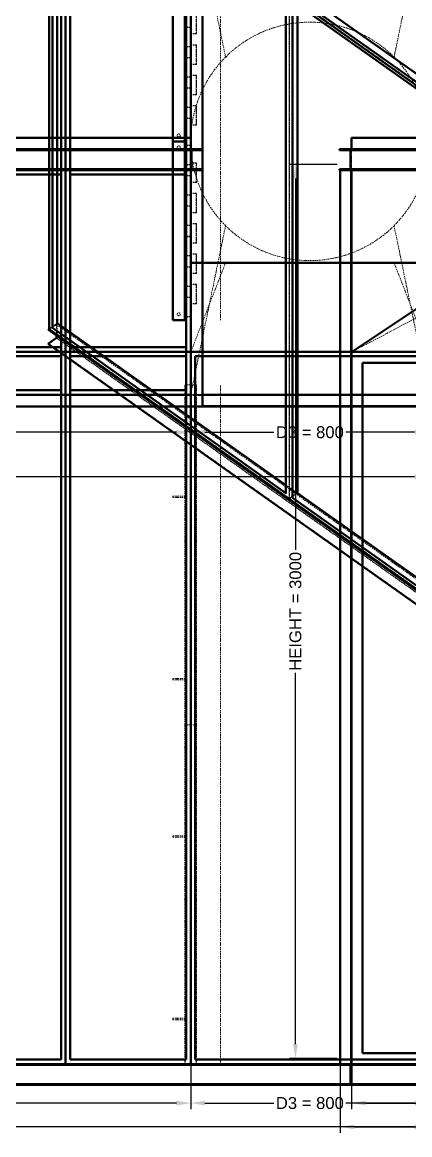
# Model space of a CAD drawing. Header units: millimetres. Extents: x -2666 to 3358, y -2212 to 3616.
# Drawn here: x -492 to 809, y -2167 to 1566 of the extents above; entities that cross this region are included whole.
import ezdxf

# ---------------------------------------------------------------- set-up
doc = ezdxf.new("R2010")
doc.units = ezdxf.units.MM
doc.linetypes.add('Hidden', pattern=[15, 5, -3, 5, -2])
for name, color, linetype, lineweight in [('Default', 7, 'Continuous', 50), ('Edges', 7, 'Hidden', 15), ('HiddenEdges', 2, 'Hidden', 15), ('HiddenSilhouettes', 2, 'Hidden', 15), ('HiddenWires', 7, 'Hidden', 15), ('Silhouettes', 7, 'Continuous', 50), ('Wires', 7, 'Hidden', 15)]:
    doc.layers.add(name, color=color, linetype=linetype, lineweight=lineweight)
doc.layers.add('Dimension', color=7, linetype='Continuous', lineweight=50, true_color=0x6495ed)
doc.styles.add('Default', font='arial.ttf')
doc.dimstyles.get("Standard").update_dxf_attribs({"dimtxt": 0.18, "dimasz": 0.18, "dimexe": 0.18, "dimexo": 0.0625, "dimgap": 0.09, "dimtad": 0, "dimtih": 1, "dimtoh": 1, "dimdec": 4, "dimzin": 0, "dimdsep": 46, "dimtxsty": 'Standard', "dimcen": 0.09, "dimadec": 0, "dimazin": 0, "dimtfac": 1, "dimtdec": 4, "dimtofl": 0, "dimtmove": 0, "dimatfit": 3, "dimfxl": 1, "dimtolj": 1, "dimtzin": 0, "dimarcsym": 0})

# ---------------------------------------------------------------- blocks, each defined once
blk = doc.blocks.new('Top')
at = {"layer": 'Edges'}
for points in [[(990, 656.4), (1067.2, 282.8)], [(1632.8, -282.8), (1750, -850)]]:
    blk.add_lwpolyline(points, dxfattribs=at)
for points in [[(1632.8, 282.8, 0), (1750, 850, 0)], [(990, -656.4, 0), (1067.2, -282.8, 0)]]:
    blk.add_polyline3d(points, dxfattribs=at)
for start, end in [(45, 135), (135, 154.1767), (315, 45), (205.8233, 225), (225, 315)]:
    blk.add_arc((1350, 0), 400, start, end, dxfattribs=at)
at = {"layer": 'HiddenEdges'}
for points in [[(528.8, -848.8, 0), (528.8, 848.8, 0)], [(531.2, -848.8, 0), (531.2, 848.8, 0)], [(948.8, -848.8, 0), (948.8, 848.8, 0)], [(953, -853, 0), (953, 853, 0)], [(950, -850, 0), (990, -656.4, 0)], [(-1753, -853, 0), (953, -853, 0)], [(-1750, -853, 0), (1753, -853, 0)], [(-608.8, -848.8, 0), (528.8, -848.8, 0)], [(528.8, -886.8, 0), (528.8, -850, 0)], [(531.2, -848.8, 0), (948.8, -848.8, 0)], [(531.2, -886.8, 0), (531.2, -850, 0)], [(948.8, -886.8, 0), (948.8, -850, 0)], [(951.2, -886.8, 0), (951.2, -850, 0)], [(-608.8, -886.8, 0), (528.8, -886.8, 0)], [(515, -888, 0), (515, -886.8, 0)], [(531.2, -886.8, 0), (948.8, -886.8, 0)], [(545, -888, 0), (545, -886.8, 0)], [(935, -888, 0), (935, -886.8, 0)], [(951.2, -886.8, 0), (1748.8, -886.8, 0)], [(965, -888, 0), (965, -886.8, 0)]]:
    blk.add_polyline3d(points, dxfattribs=at)
blk.add_arc((1350, 0), 400, 154.1767, 205.8233, dxfattribs=at)
at = {"layer": 'HiddenSilhouettes'}
for points in [[(968.8, 361.7, 0), (968.8, 425.3, 0)], [(970, 360.5, 0), (970, 426.5, 0)], [(935, 383.5, 0), (950, 383.5, 0)], [(935, 382.3, 0), (950, 382.3, 0)], [(950, 361.7, 0), (968.8, 361.7, 0)], [(950, 360.5, 0), (970, 360.5, 0)], [(935, 318.7, 0), (950, 318.7, 0)], [(935, 317.5, 0), (950, 317.5, 0)], [(950, 324.5, 0), (970, 324.5, 0)], [(950, 323.3, 0), (968.8, 323.3, 0)], [(968.8, 259.7, 0), (968.8, 323.3, 0)], [(970, 258.5, 0), (970, 324.5, 0)], [(935, 281.5, 0), (950, 281.5, 0)], [(935, 280.3, 0), (950, 280.3, 0)], [(950, 259.7, 0), (968.8, 259.7, 0)], [(950, 258.5, 0), (970, 258.5, 0)], [(935, 216.7, 0), (950, 216.7, 0)], [(935, 215.5, 0), (950, 215.5, 0)], [(950, 222.5, 0), (970, 222.5, 0)], [(950, 221.3, 0), (968.8, 221.3, 0)], [(968.8, 157.7, 0), (968.8, 221.3, 0)], [(970, 156.5, 0), (970, 222.5, 0)], [(935, 179.5, 0), (950, 179.5, 0)], [(935, 178.3, 0), (950, 178.3, 0)], [(950, 157.7, 0), (968.8, 157.7, 0)], [(950, 156.5, 0), (970, 156.5, 0)], [(935, 114.7, 0), (950, 114.7, 0)], [(935, 113.5, 0), (950, 113.5, 0)], [(950, 120.5, 0), (970, 120.5, 0)], [(950, 119.3, 0), (968.8, 119.3, 0)], [(968.8, 55.7, 0), (968.8, 119.3, 0)], [(970, 54.5, 0), (970, 120.5, 0)], [(935, 77.5, 0), (950, 77.5, 0)], [(935, 76.3, 0), (950, 76.3, 0)], [(950, 55.7, 0), (968.8, 55.7, 0)], [(950, 54.5, 0), (970, 54.5, 0)], [(935, 12.7, 0), (950, 12.7, 0)], [(935, 11.5, 0), (950, 11.5, 0)], [(935, -12.5, 0), (950, -12.5, 0)], [(935, -13.7, 0), (950, -13.7, 0)], [(950, -71.5, 0), (970, -71.5, 0)], [(950, -72.7, 0), (968.8, -72.7, 0)], [(968.8, -136.3, 0), (968.8, -72.7, 0)], [(970, -137.5, 0), (970, -71.5, 0)], [(935, -77.3, 0), (950, -77.3, 0)], [(935, -78.5, 0), (950, -78.5, 0)], [(935, -114.5, 0), (950, -114.5, 0)], [(935, -115.7, 0), (950, -115.7, 0)], [(950, -136.3, 0), (968.8, -136.3, 0)], [(950, -137.5, 0), (970, -137.5, 0)], [(935, -179.3, 0), (950, -179.3, 0)], [(935, -180.5, 0), (950, -180.5, 0)], [(950, -173.5, 0), (970, -173.5, 0)], [(950, -174.7, 0), (968.8, -174.7, 0)], [(968.8, -238.3, 0), (968.8, -174.7, 0)], [(970, -239.5, 0), (970, -173.5, 0)], [(935, -216.5, 0), (950, -216.5, 0)], [(935, -217.7, 0), (950, -217.7, 0)], [(950, -238.3, 0), (968.8, -238.3, 0)], [(950, -239.5, 0), (970, -239.5, 0)], [(935, -281.3, 0), (950, -281.3, 0)], [(935, -282.5, 0), (950, -282.5, 0)], [(950, -275.5, 0), (970, -275.5, 0)], [(950, -276.7, 0), (968.8, -276.7, 0)], [(968.8, -340.3, 0), (968.8, -276.7, 0)], [(970, -341.5, 0), (970, -275.5, 0)], [(935, -318.5, 0), (950, -318.5, 0)], [(935, -319.7, 0), (950, -319.7, 0)], [(950, -340.3, 0), (968.8, -340.3, 0)], [(950, -341.5, 0), (970, -341.5, 0)], [(935, -383.3, 0), (950, -383.3, 0)], [(935, -384.5, 0), (950, -384.5, 0)], [(950, -377.5, 0), (970, -377.5, 0)], [(950, -378.7, 0), (968.8, -378.7, 0)], [(968.8, -442.3, 0), (968.8, -378.7, 0)], [(970, -443.5, 0), (970, -377.5, 0)], [(935, -420.5, 0), (950, -420.5, 0)], [(935, -421.7, 0), (950, -421.7, 0)], [(950, -442.3, 0), (968.8, -442.3, 0)], [(950, -443.5, 0), (970, -443.5, 0)], [(950, -479.5, 0), (970, -479.5, 0)], [(950, -480.7, 0), (968.8, -480.7, 0)], [(968.8, -544.3, 0), (968.8, -480.7, 0)], [(970, -545.5, 0), (970, -479.5, 0)], [(935, -485.3, 0), (950, -485.3, 0)], [(935, -486.5, 0), (950, -486.5, 0)], [(935, -522.5, 0), (950, -522.5, 0)], [(935, -523.7, 0), (950, -523.7, 0)], [(950, -544.3, 0), (968.8, -544.3, 0)], [(950, -545.5, 0), (970, -545.5, 0)], [(935, -587.3, 0), (950, -587.3, 0)], [(935, -588.5, 0), (950, -588.5, 0)], [(-1750, -850, 0), (895, -850, 0)], [(-610, -848.8, 0), (530, -848.8, 0)], [(530, -848.8, 0), (950, -848.8, 0)], [(530, -888, 0), (530, -850, 0)], [(895, -850, 0), (1342.5, -850, 0)], [(950, -848.8, 0), (1750, -848.8, 0)], [(950, -888, 0), (950, -850, 0)], [(950, -850, 0), (990, -850, 0)], [(-610, -888, 0), (530, -888, 0)], [(530, -888, 0), (950, -888, 0)], [(895, -890, 0), (990, -890, 0)], [(950, -888, 0), (990, -888, 0)]]:
    blk.add_polyline3d(points, dxfattribs=at)
at = {"layer": 'HiddenWires'}
for points in [[(1050, 0, 0), (1050, 600, 0)], [(1050, -600, 0), (1050, 0, 0)]]:
    blk.add_polyline3d(points, dxfattribs=at)
at = {"layer": 'Silhouettes'}
for points in [[(990, -890, 0), (990, 890, 0)], [(515, -835, 0), (515, 835, 0)], [(530, -850, 0), (530, 850, 0)], [(545, -835, 0), (545, 835, 0)], [(935, -835, 0), (935, 835, 0)], [(950, -850, 0), (950, 850, 0)], [(890, 0, 0), (890, 600, 0)], [(930, 278.1, 0), (930, 600, 0)], [(930, 317.5, 0), (930, 383.5, 0)], [(930, 383.5, 0), (935, 383.5, 0)], [(931.2, 318.7, 0), (931.2, 382.3, 0)], [(931.2, 382.3, 0), (935, 382.3, 0)], [(930, 317.5, 0), (935, 317.5, 0)], [(931.2, 318.7, 0), (935, 318.7, 0)], [(930, 215.5, 0), (930, 281.5, 0)], [(930, 281.5, 0), (935, 281.5, 0)], [(931.2, 216.7, 0), (931.2, 280.3, 0)], [(931.2, 280.3, 0), (935, 280.3, 0)], [(930, 0, 0), (930, 222.5, 0)], [(930, 215.5, 0), (935, 215.5, 0)], [(931.2, 216.7, 0), (935, 216.7, 0)], [(930, 113.5, 0), (930, 179.5, 0)], [(930, 179.5, 0), (935, 179.5, 0)], [(931.2, 114.7, 0), (931.2, 178.3, 0)], [(931.2, 178.3, 0), (935, 178.3, 0)], [(930, 113.5, 0), (935, 113.5, 0)], [(931.2, 114.7, 0), (935, 114.7, 0)], [(930, 11.5, 0), (930, 77.5, 0)], [(930, 77.5, 0), (935, 77.5, 0)], [(931.2, 12.7, 0), (931.2, 76.3, 0)], [(931.2, 76.3, 0), (935, 76.3, 0)], [(890, -600, 0), (890, 0, 0)], [(890, 0, 0), (930, 0, 0)], [(930, 11.5, 0), (935, 11.5, 0)], [(930, -222.5, 0), (930, 0, 0)], [(931.2, 12.7, 0), (935, 12.7, 0)], [(930, -78.5, 0), (930, -12.5, 0)], [(930, -12.5, 0), (935, -12.5, 0)], [(931.2, -77.3, 0), (931.2, -13.7, 0)], [(931.2, -13.7, 0), (935, -13.7, 0)], [(930, -78.5, 0), (935, -78.5, 0)], [(931.2, -77.3, 0), (935, -77.3, 0)], [(930, -180.5, 0), (930, -114.5, 0)], [(930, -114.5, 0), (935, -114.5, 0)], [(931.2, -179.3, 0), (931.2, -115.7, 0)], [(931.2, -115.7, 0), (935, -115.7, 0)], [(930, -180.5, 0), (935, -180.5, 0)], [(931.2, -179.3, 0), (935, -179.3, 0)], [(930, -282.5, 0), (930, -216.5, 0)], [(930, -216.5, 0), (935, -216.5, 0)], [(931.2, -281.3, 0), (931.2, -217.7, 0)], [(931.2, -217.7, 0), (935, -217.7, 0)], [(930, -600, 0), (930, -278.1, 0)], [(930, -282.5, 0), (935, -282.5, 0)], [(931.2, -281.3, 0), (935, -281.3, 0)], [(930, -384.5, 0), (930, -318.5, 0)], [(930, -318.5, 0), (935, -318.5, 0)], [(931.2, -383.3, 0), (931.2, -319.7, 0)], [(931.2, -319.7, 0), (935, -319.7, 0)], [(930, -384.5, 0), (935, -384.5, 0)], [(931.2, -383.3, 0), (935, -383.3, 0)], [(930, -486.5, 0), (930, -420.5, 0)], [(930, -420.5, 0), (935, -420.5, 0)], [(931.2, -485.3, 0), (931.2, -421.7, 0)], [(931.2, -421.7, 0), (935, -421.7, 0)], [(930, -486.5, 0), (935, -486.5, 0)], [(930, -588.5, 0), (930, -522.5, 0)], [(930, -522.5, 0), (935, -522.5, 0)], [(931.2, -485.3, 0), (935, -485.3, 0)], [(931.2, -587.3, 0), (931.2, -523.7, 0)], [(931.2, -523.7, 0), (935, -523.7, 0)], [(930, -588.5, 0), (935, -588.5, 0)], [(931.2, -587.3, 0), (935, -587.3, 0)], [(890, -600, 0), (930, -600, 0)], [(-610, -850, 0), (530, -850, 0)], [(-595, -835, 0), (515, -835, 0)], [(530, -850, 0), (950, -850, 0)], [(545, -835, 0), (935, -835, 0)], [(990, -850, 0), (1750, -850, 0)], [(-1790, -890, 0), (990, -890, 0)], [(990, -888, 0), (1750, -888, 0)], [(990, -890, 0), (1790, -890, 0)]]:
    blk.add_polyline3d(points, dxfattribs=at)
at = {"layer": 'Wires'}
for centre in [(910, 20), (910, -20), (910, -580)]:
    blk.add_circle(centre, 5, dxfattribs=at)
blk = doc.blocks.new('Front')
at = {"layer": 'Edges'}
for points in [[(950.5, 871, 0), (1067.2, 1169.8, 0)], [(1632.8, 1169.8, 0), (1749.5, 871, 0)]]:
    blk.add_polyline3d(points, dxfattribs=at)
at = {"layer": 'HiddenEdges'}
blk.add_lwpolyline([(950, 869.8), (950.5, 871)], dxfattribs=at)
for points in [[(-608.8, 1587.8, 0), (528.8, 1587.8, 0)], [(515, 1587.8, 0), (515, 1589, 0)], [(528.8, 1551, 0), (528.8, 1587.8, 0)], [(531.2, 1587.8, 0), (948.8, 1587.8, 0)], [(531.2, 1551, 0), (531.2, 1587.8, 0)], [(545, 1587.8, 0), (545, 1589, 0)], [(935, 1587.8, 0), (935, 1589, 0)], [(948.8, 1551, 0), (948.8, 1587.8, 0)], [(950, 1481, 0), (950, 1551, 0)], [(-608.8, 1479.8, 0), (528.8, 1479.8, 0)], [(528.8, 872.2, 0), (528.8, 1479.8, 0)], [(531.2, 872.2, 0), (531.2, 1479.8, 0)], [(531.2, 1479.8, 0), (948.8, 1479.8, 0)], [(948.8, 872.2, 0), (948.8, 1479.8, 0)], [(-608.8, 872.2, 0), (528.8, 872.2, 0)], [(-608.8, 869.8, 0), (528.8, 869.8, 0)], [(528.8, -1517.8, 0), (528.8, 869.8, 0)], [(531.2, 872.2, 0), (948.8, 872.2, 0)], [(531.2, -1517.8, 0), (531.2, 869.8, 0)], [(531.2, 869.8, 0), (948.8, 869.8, 0)], [(948.8, -1517.8, 0), (948.8, 869.8, 0)], [(951.2, -1517.8, 0), (951.2, 869.8, 0)], [(951.2, 869.8, 0), (1748.8, 869.8, 0)], [(930, -380.2, 0), (930, 759.8, 0)], [(931.2, -380.2, 0), (931.2, 759.8, 0)], [(970, -380.2, 0), (970, 759.8, 0)], [(930, -1520.2, 0), (930, -380.2, 0)], [(970, -1520.2, 0), (970, -380.2, 0)], [(-608.8, -1517.8, 0), (528.8, -1517.8, 0)], [(531.2, -1517.8, 0), (948.8, -1517.8, 0)], [(951.2, -1517.8, 0), (1748.8, -1517.8, 0)]]:
    blk.add_polyline3d(points, dxfattribs=at)
at = {"layer": 'HiddenSilhouettes'}
blk.add_lwpolyline([(950, 869.8), (950, 871)], dxfattribs=at)
blk.add_polyline3d([(953, 1548, 0)], close=True, dxfattribs=at)
for points in [[(-610, 1479.8, 0), (530, 1479.8, 0)], [(530, 1481, 0), (530, 1481, 0)], [(530, 1479.8, 0), (950, 1479.8, 0)], [(950, 1481, 0), (950, 1481, 0)], [(-610, 869.8, 0), (530, 869.8, 0)], [(530, 869.8, 0), (530, 871, 0)], [(530, 869.8, 0), (950, 869.8, 0)], [(950, 869.8, 0), (950, 871, 0)], [(950, 869.8, 0), (1750, 869.8, 0)], [(930, 759.8, 0), (950, 759.8, 0)], [(950, 759.8, 0), (970, 759.8, 0)], [(968.8, -380.2, 0), (968.8, 759.8, 0)], [(890, 381.8, 0), (890, 386.8, 0)], [(890, 386.8, 0), (930, 386.8, 0)], [(890, 381.8, 0), (930, 381.8, 0)], [(930, 381.8, 0), (930, 386.8, 0)], [(890, -230.2, 0), (890, -225.2, 0)], [(890, -225.2, 0), (930, -225.2, 0)], [(890, -230.2, 0), (930, -230.2, 0)], [(905, -230.2, 0), (905, -225.2, 0)], [(915, -230.2, 0), (915, -225.2, 0)], [(930, -230.2, 0), (930, -225.2, 0)], [(930, -380.2, 0), (950, -380.2, 0)], [(931.2, -1520.2, 0), (931.2, -380.2, 0)], [(950, -380.2, 0), (970, -380.2, 0)], [(968.8, -1520.2, 0), (968.8, -380.2, 0)], [(890, -758.2, 0), (890, -753.2, 0)], [(890, -753.2, 0), (930, -753.2, 0)], [(890, -758.2, 0), (930, -758.2, 0)], [(930, -758.2, 0), (930, -753.2, 0)], [(530, -1520.2, 0), (530, -794.5, 0)], [(950, -1520.2, 0), (950, -1191.8, 0)], [(890, -1370.2, 0), (890, -1365.2, 0)], [(890, -1365.2, 0), (930, -1365.2, 0)], [(890, -1370.2, 0), (930, -1370.2, 0)], [(905, -1370.2, 0), (905, -1365.2, 0)], [(915, -1370.2, 0), (915, -1365.2, 0)], [(930, -1370.2, 0), (930, -1365.2, 0)], [(-610, -1520.2, 0), (530, -1520.2, 0)], [(530, -1520.2, 0), (950, -1520.2, 0)], [(950, -1520.2, 0), (1750, -1520.2, 0)]]:
    blk.add_polyline3d(points, dxfattribs=at)
at = {"layer": 'HiddenWires'}
for points in [[(1050, -380.2, 0), (1050, 759.8, 0)], [(1050, -1520.2, 0), (1050, -380.2, 0)]]:
    blk.add_polyline3d(points, dxfattribs=at)
at = {"layer": 'Silhouettes'}
blk.add_lwpolyline([(950, 871), (950.3, 1169.8)], dxfattribs=at)
for points in [[(-610, 1589, 0), (530, 1589, 0)], [(530, 1589, 0), (950, 1589, 0)], [(530, 1551, 0), (530, 1589, 0)], [(950, 1551, 0), (950, 1589, 0)], [(-1790, 1551, 0), (990, 1551, 0)], [(-1790, 1548, 0), (990, 1548, 0)], [(953, 1484, 0), (953, 1548, 0)], [(990, 1548, 0), (990, 1551, 0)], [(-1790, 1484, 0), (990, 1484, 0)], [(-1790, 1481, 0), (990, 1481, 0)], [(-595, 1466, 0), (515, 1466, 0)], [(515, 886, 0), (515, 1466, 0)], [(530, 871, 0), (530, 1481, 0)], [(545, 1466, 0), (935, 1466, 0)], [(545, 886, 0), (545, 1466, 0)], [(935, 886, 0), (935, 1466, 0)], [(950, 871, 0), (950, 1481, 0)], [(990, 1481, 0), (990, 1484, 0)], [(530, 871, 0), (530, 1191.7, 0)], [(950.3, 1169.8, 0), (1067.2, 1169.8, 0)], [(1067.2, 1169.8, 0), (1632.8, 1169.8, 0)], [(1632.8, 1169.8, 0), (1749.7, 1169.8, 0)], [(950, 871, 0), (950, 993.1, 0)], [(-610, 871, 0), (530, 871, 0)], [(-595, 886, 0), (515, 886, 0)], [(530, -1519, 0), (530, 871, 0)], [(530, 871, 0), (950, 871, 0)], [(545, 886, 0), (935, 886, 0)], [(950, 871, 0), (1750, 871, 0)], [(950, -1519, 0), (950, 871, 0)], [(-595, 856, 0), (515, 856, 0)], [(515, -1504, 0), (515, 856, 0)], [(545, -1504, 0), (545, 856, 0)], [(545, 856, 0), (935, 856, 0)], [(935, -1504, 0), (935, 856, 0)], [(965, 856, 0), (1735, 856, 0)], [(965, -1504, 0), (965, 856, 0)], [(-1750, -1519, 0), (1790, -1519, 0)], [(-1750, -1522, 0), (1790, -1522, 0)], [(-595, -1504, 0), (515, -1504, 0)], [(545, -1504, 0), (935, -1504, 0)], [(965, -1504, 0), (1735, -1504, 0)], [(-1750, -1586, 0), (1790, -1586, 0)], [(-1750, -1589, 0), (1790, -1589, 0)]]:
    blk.add_polyline3d(points, dxfattribs=at)
for points in [[(530, 1479.8, 0)], [(950, 1479.8, 0)]]:
    blk.add_polyline3d(points, close=True, dxfattribs=at)
blk = doc.blocks.new('Left')
at = {"layer": 'Edges'}
blk.add_polyline3d([(-850, 869.8, 0), (-282.8, 1169.8, 0)], dxfattribs=at)
at = {"layer": 'HiddenEdges'}
for points in [[(-848.8, 1551, 0), (-848.8, 1587.8, 0)], [(848.8, 1587.8, 0), (-848.8, 1587.8, 0)], [(-835, 1587.8, 0), (-835, 1589, 0)], [(-850, 1481, 0), (-850, 1551, 0)], [(-886.8, 1466, 0), (-888, 1466, 0)], [(-886.8, 872.2, 0), (-886.8, 1479.8, 0)], [(-850, 1479.8, 0), (-886.8, 1479.8, 0)], [(-886.8, 886, 0), (-888, 886, 0)], [(-850, 872.2, 0), (-886.8, 872.2, 0)], [(-886.8, -1517.8, 0), (-886.8, 869.8, 0)], [(-850, 869.8, 0), (-886.8, 869.8, 0)], [(-848.8, -1517.8, 0), (-848.8, 869.8, 0)], [(-886.8, 856, 0), (-888, 856, 0)], [(890, -1519, 0), (-890, -1519, 0)], [(890, -1522, 0), (-890, -1522, 0)], [(-886.8, -1504, 0), (-888, -1504, 0)], [(-850, -1517.8, 0), (-886.8, -1517.8, 0)], [(853, -1522, 0), (-853, -1522, 0)], [(-291.2, -1517.8, 0), (-848.8, -1517.8, 0)], [(890, -1586, 0), (-890, -1586, 0)], [(890, -1589, 0), (-890, -1589, 0)], [(853, -1586, 0), (-853, -1586, 0)]]:
    blk.add_polyline3d(points, dxfattribs=at)
at = {"layer": 'HiddenSilhouettes'}
blk.add_polyline3d([(-853, 1548, 0)], close=True, dxfattribs=at)
for points in [[(-888, 1481, 0), (-888, 1481, 0)], [(-850, 1481, 0), (-850, 1481, 0)], [(-848.2, 871, 0), (-290, 871, 0)]]:
    blk.add_polyline3d(points, dxfattribs=at)
at = {"layer": 'Silhouettes'}
blk.add_lwpolyline([(-850, 869.8), (-399.7, 1169.8)], dxfattribs=at)
for points in [[(-850, 1589, 0), (850, 1589, 0)], [(-850, 1551, 0), (-850, 1589, 0)], [(-890, 1551, 0), (890, 1551, 0)], [(-890, 1548, 0), (-890, 1551, 0)], [(-890, 1548, 0), (890, 1548, 0)], [(-853, 1484, 0), (-853, 1548, 0)], [(-890, 1481, 0), (-890, 1484, 0)], [(-890, 1484, 0), (890, 1484, 0)], [(-890, 1481, 0), (890, 1481, 0)], [(-888, 871, 0), (-888, 1481, 0)], [(-851.2, 1479.8, 0), (-850, 1479.8, 0)], [(-851.2, 869.8, 0), (-851.2, 1479.8, 0)], [(-850, 1191.7, 0), (-850, 1481, 0)], [(-850, 869.8, 0), (-850, 1191.7, 0)], [(-888, -1519, 0), (-888, 871, 0)], [(-888, 871, 0), (-850, 871, 0)], [(-851.2, -1520.2, 0), (-851.2, 869.8, 0)], [(-851.2, 869.8, 0), (-850, 869.8, 0)], [(-850, -1191.8, 0), (-850, 871, 0)], [(-850, 871, 0), (-848.2, 871, 0)], [(-813.2, 834.2, 0), (-326.8, 834.2, 0)], [(-813.2, -1482.2, 0), (-813.2, 834.2, 0)], [(-850, -1520.2, 0), (-850, -1191.8, 0)], [(-813.2, -1482.2, 0), (-587.5, -1482.2, 0)], [(-890, -1519, 0), (-850, -1519, 0)], [(-890, -1522, 0), (-890, -1519, 0)], [(-890, -1522, 0), (-853, -1522, 0)], [(-853, -1586, 0), (-853, -1522, 0)], [(-851.2, -1520.2, 0), (-850, -1520.2, 0)], [(-850, -1589, 0), (-850, -1519, 0)], [(-850, -1519, 0), (-587.5, -1519, 0)], [(-890, -1586, 0), (-853, -1586, 0)], [(-890, -1589, 0), (-890, -1586, 0)], [(-890, -1589, 0), (-850, -1589, 0)], [(-850, -1589, 0), (850, -1589, 0)]]:
    blk.add_polyline3d(points, dxfattribs=at)
at = {"layer": 'Wires'}
blk.add_polyline3d([(-850, 869.8, 0), (848.8, 869.8, 0)], dxfattribs=at)
blk = doc.blocks.new('Isometric')
at = {"layer": 'Edges'}
for points in [[(-1854.7, -626.6), (-1854.7, 1042.2)], [(-1059.2, -1199.7), (-1059.2, 490.3)], [(-1048.6, 493.4), (-263.8, -61.6)], [(-1048.6, -1196.6), (-1048.6, 472.2)], [(-1866.8, -630.7), (636.4, -2400.7)], [(-1854.7, -626.6), (-1853.9, -626)], [(-1854.7, -626.6), (-1069.9, -1181.6)], [(-1853.9, -621.9), (-1837.6, -610.4)], [(-1840.6, -659.5), (636.4, -2411)], [(-1866.8, -678), (636.4, -2448)], [(-1047.8, -1191.9), (-1031.5, -1180.4)], [(-1048.6, -1196.6), (-1047.8, -1196)]]:
    blk.add_lwpolyline(points, dxfattribs=at)
blk.add_polyline3d([(-1048.6, -1196.6, 0), (-263.8, -1751.6, 0)], dxfattribs=at)
at = {"layer": 'HiddenEdges'}
for points in [[(-1838.5, -610.7), (-1838.5, 1079.3)], [(-1837.6, -610.9), (-1837.6, 1079.1)], [(-1069, -1181), (-1069, 487.8)], [(-1059.2, -1197.6), (-1059.2, 490.7)], [(-1033.2, -1179.2), (-1033.2, 509.1)], [(-1032.4, 509.3), (-226.3, -60.7)], [(-1031.5, 507.9), (-227.1, -60.9)], [(-1866.8, -632.8), (-1840.6, -614.3)], [(-1838.5, -660.2), (-1838.5, -610.7)], [(-1866.8, -680.2), (-1838.5, -660.2)], [(-1838.5, -660.2), (636.4, -2410.2)], [(-1032.4, -1180.7), (-226.3, -1750.7)], [(-1031.5, -1180.9), (-225.4, -1750.9)]]:
    blk.add_lwpolyline(points, dxfattribs=at)
for points in [[(-1057.5, 489.5, 0), (-253.1, -79.3, 0)], [(-1047.8, 472.8, 0), (-262.9, -82.2, 0)], [(-1863.7, -628.8, 0), (-1853.9, -621.9, 0)], [(-1838.5, -611.5, 0), (-1837.6, -610.9, 0)], [(-1837.6, -610.9, 0), (-1031.5, -1180.9, 0)], [(-1057.5, -1198.8, 0), (-1047.8, -1191.9, 0)]]:
    blk.add_polyline3d(points, dxfattribs=at)
at = {"layer": 'HiddenSilhouettes'}
for points in [[(-1863.7, -628.8), (-1863.7, 1059.5)], [(-1838.5, -611.5), (-1838.5, 1078.5)], [(-1057.5, 491.2), (-253.1, -77.6)], [(-1057.5, -1198.8), (-1057.5, 489.5)], [(-1032.4, 508.5), (-226.3, -61.5)], [(-1031.5, 509.1), (-225.4, -60.9)], [(-1032.4, -1181.5), (-1032.4, 459.4)], [(-1840.6, -651.3), (-1840.6, -614.3)], [(-1838.5, -611.5), (-1032.4, -1181.5)], [(-1032.4, -1180.7), (-1032.4, -1071.9)], [(-1031.5, -1180.9), (-1031.5, -1071.9)], [(-1069.9, -1153.3), (-1033.2, -1179.2)], [(-1069.9, -1181.6), (-1069, -1181)], [(-1032.4, -1181.5), (-1031.5, -1180.9)], [(-1032.4, -1181.5), (-226.3, -1751.5)], [(-1057.5, -1198.8), (-253.1, -1767.6)]]:
    blk.add_lwpolyline(points, dxfattribs=at)
for points in [[(-1865.3, -629.7, 0), (-1838.5, -610.7, 0)], [(-1863.7, -628.8, 0), (-1059.2, -1197.6, 0)], [(-1840.6, -614.3, 0), (636.4, -2365.8, 0)], [(-1838.5, -610.7, 0), (636.4, -2360.7, 0)], [(-1069.9, -1180.4, 0), (-1069, -1181, 0)], [(-1059.2, -1197.6, 0), (-1033.2, -1179.2, 0)], [(-1059.2, -1199.7, 0), (-1032.4, -1180.7, 0)]]:
    blk.add_polyline3d(points, dxfattribs=at)
at = {"layer": 'Silhouettes'}
for points in [[(-1837.6, -610.4), (-1837.6, 1030.1)], [(-1069.9, -1181.6), (-1069.9, 487.2)], [(-1059.2, 490.3), (-253.1, -79.7)], [(-1047.8, 494), (-263.8, -60.4)], [(-1031.5, 509.6), (-263.8, -33.3)], [(-1047.8, -1196), (-1047.8, 471.6)], [(-1866.8, -632.8), (-1866.8, -630.7)], [(-1866.8, -632.8), (636.4, -2402.8)], [(-1853.9, -626), (-1069.9, -1180.4)], [(-1866.8, -678), (-1840.6, -659.5)], [(-1840.6, -659.5), (-1840.6, -651.3)], [(-1866.8, -680.2), (-1866.8, -678)], [(-1866.8, -680.2), (636.4, -2450.2)], [(-1031.5, -1180.4), (-263.8, -1723.3)], [(-1059.2, -1199.7), (-253.1, -1769.7)], [(-1047.8, -1196), (-263.8, -1750.4)]]:
    blk.add_lwpolyline(points, dxfattribs=at)
for points in [[(-1865.3, -629.7, 0), (-1865.3, 1060.3, 0)], [(-1853.9, -626, 0), (-1853.9, 1041.6, 0)], [(-1048.6, 472.2, 0), (-263.8, -82.8, 0)], [(-1031.5, -1180.4, 0), (-1031.5, 460.1, 0)], [(-1866.8, -630.7, 0), (-1865.3, -629.7, 0)], [(-1865.3, -629.7, 0), (-1059.2, -1199.7, 0)], [(-1837.6, -610.4, 0), (-1069.9, -1153.3, 0)]]:
    blk.add_polyline3d(points, dxfattribs=at)
blk = doc.blocks.new('*D5')
at = {"layer": 'Defpoints', "color": 0}
for p in [(-2626.5, 1166), (873.5, 1166), (873.5, 40)]:
    blk.add_point(p, dxfattribs=at)
at = {"layer": 'Dimension', "color": 0, "lineweight": -2}
for p, q in [((-2626.5, 1156), (-2626.5, 20)), ((873.5, 1156), (873.5, 20)), ((-2578.5, 40), (-946.1, 40)), ((825.5, 40), (-806.9, 40))]:
    blk.add_line(p, q, dxfattribs=at)
at = {"layer": 'Dimension', "color": 0}
for points in [[(-2578.5, 48), (-2578.5, 32), (-2626.5, 40)], [(825.5, 32), (825.5, 48), (873.5, 40)]]:
    blk.add_solid(points, dxfattribs=at)
at = {"layer": 'Dimension', "color": 0, "insert": (-876.5, 40), "char_height": 40, "attachment_point": 5, "style": 'Default'}
blk.add_mtext('\\A1;3500', dxfattribs=at)
blk = doc.blocks.new('*D6')
at = {"layer": 'Defpoints', "color": 0}
for p in [(-2626.5, 1166), (73.5, 1166), (73.5, 190)]:
    blk.add_point(p, dxfattribs=at)
at = {"layer": 'Dimension', "color": 0, "lineweight": -2}
for p, q in [((-2626.5, 1156), (-2626.5, 170)), ((73.5, 1156), (73.5, 170)), ((-2578.5, 190), (-1471.7, 190)), ((25.5, 190), (-1081.3, 190))]:
    blk.add_line(p, q, dxfattribs=at)
at = {"layer": 'Dimension', "color": 0}
for points in [[(-2578.5, 198), (-2578.5, 182), (-2626.5, 190)], [(25.5, 182), (25.5, 198), (73.5, 190)]]:
    blk.add_solid(points, dxfattribs=at)
at = {"layer": 'Dimension', "color": 0, "insert": (-1276.5, 190), "char_height": 40, "attachment_point": 5, "style": 'Default'}
blk.add_mtext('\\A1;DEPTH = 2700', dxfattribs=at)
blk = doc.blocks.new('*D7')
at = {"layer": 'Defpoints', "color": 0}
for p in [(73.5, 1166), (873.5, 1166), (873.5, 190)]:
    blk.add_point(p, dxfattribs=at)
at = {"layer": 'Dimension', "color": 0, "lineweight": -2}
for p, q in [((73.5, 1156), (73.5, 170)), ((873.5, 1156), (873.5, 170)), ((121.5, 190), (352.8, 190)), ((825.5, 190), (594.2, 190))]:
    blk.add_line(p, q, dxfattribs=at)
at = {"layer": 'Dimension', "color": 0}
for points in [[(121.5, 198), (121.5, 182), (73.5, 190)], [(825.5, 182), (825.5, 198), (873.5, 190)]]:
    blk.add_solid(points, dxfattribs=at)
at = {"layer": 'Dimension', "color": 0, "insert": (473.5, 190), "char_height": 40, "attachment_point": 5, "style": 'Default'}
blk.add_mtext('\\A1;D3 = 800', dxfattribs=at)
blk = doc.blocks.new('*D9')
at = {"layer": 'Defpoints', "color": 0}
for p in [(-2626.5, -1911), (73.5, -1911), (73.5, -2061)]:
    blk.add_point(p, dxfattribs=at)
at = {"layer": 'Dimension', "color": 0, "lineweight": -2}
for p, q in [((-2626.5, -1921), (-2626.5, -2081)), ((73.5, -1921), (73.5, -2081)), ((-2578.5, -2061), (-1471.7, -2061)), ((25.5, -2061), (-1081.3, -2061))]:
    blk.add_line(p, q, dxfattribs=at)
at = {"layer": 'Dimension', "color": 0}
for points in [[(-2578.5, -2053), (-2578.5, -2069), (-2626.5, -2061)], [(25.5, -2069), (25.5, -2053), (73.5, -2061)]]:
    blk.add_solid(points, dxfattribs=at)
at = {"layer": 'Dimension', "color": 0, "insert": (-1276.5, -2061), "char_height": 40, "attachment_point": 5, "style": 'Default'}
blk.add_mtext('\\A1;DEPTH = 2700', dxfattribs=at)
blk = doc.blocks.new('*D10')
at = {"layer": 'Defpoints', "color": 0}
for p in [(73.5, -1911), (873.5, -1911), (873.5, -2061)]:
    blk.add_point(p, dxfattribs=at)
at = {"layer": 'Dimension', "color": 0, "lineweight": -2}
for p, q in [((73.5, -1921), (73.5, -2081)), ((873.5, -1921), (873.5, -2081)), ((121.5, -2061), (352.8, -2061)), ((825.5, -2061), (594.2, -2061))]:
    blk.add_line(p, q, dxfattribs=at)
at = {"layer": 'Dimension', "color": 0}
for points in [[(121.5, -2053), (121.5, -2069), (73.5, -2061)], [(825.5, -2069), (825.5, -2053), (873.5, -2061)]]:
    blk.add_solid(points, dxfattribs=at)
at = {"layer": 'Dimension', "color": 0, "insert": (473.5, -2061), "char_height": 40, "attachment_point": 5, "style": 'Default'}
blk.add_mtext('\\A1;D3 = 800', dxfattribs=at)
blk = doc.blocks.new('*D11')
at = {"layer": 'Defpoints', "color": 0}
for p in [(-2626.5, -1911), (873.5, -1911), (873.5, -2141)]:
    blk.add_point(p, dxfattribs=at)
at = {"layer": 'Dimension', "color": 0, "lineweight": -2}
for p, q in [((-2626.5, -1921), (-2626.5, -2161)), ((873.5, -1921), (873.5, -2161)), ((-2578.5, -2141), (-946.1, -2141)), ((825.5, -2141), (-806.9, -2141))]:
    blk.add_line(p, q, dxfattribs=at)
at = {"layer": 'Dimension', "color": 0}
for points in [[(-2578.5, -2133), (-2578.5, -2149), (-2626.5, -2141)], [(825.5, -2149), (825.5, -2133), (873.5, -2141)]]:
    blk.add_solid(points, dxfattribs=at)
at = {"layer": 'Dimension', "color": 0, "insert": (-876.5, -2141), "char_height": 40, "attachment_point": 5, "style": 'Default'}
blk.add_mtext('\\A1;3500', dxfattribs=at)
blk = doc.blocks.new('*D13')
at = {"layer": 'Defpoints', "color": 0}
for p in [(613.2, -1911), (2313.2, -1911), (2313.2, -2061)]:
    blk.add_point(p, dxfattribs=at)
at = {"layer": 'Dimension', "color": 0, "lineweight": -2}
for p, q in [((613.2, -1921), (613.2, -2081)), ((2313.2, -1921), (2313.2, -2081)), ((661.2, -2061), (1269.3, -2061)), ((2265.2, -2061), (1657, -2061))]:
    blk.add_line(p, q, dxfattribs=at)
at = {"layer": 'Dimension', "color": 0}
for points in [[(661.2, -2053), (661.2, -2069), (613.2, -2061)], [(2265.2, -2069), (2265.2, -2053), (2313.2, -2061)]]:
    blk.add_solid(points, dxfattribs=at)
at = {"layer": 'Dimension', "color": 0, "insert": (1463.2, -2061), "char_height": 40, "attachment_point": 5, "style": 'Default'}
blk.add_mtext('\\A1;WIDTH = 1700', dxfattribs=at)
blk = doc.blocks.new('*D14')
at = {"layer": 'Defpoints', "color": 0}
for p in [(575.2, -1911), (2351.2, -1911), (2351.2, -2141)]:
    blk.add_point(p, dxfattribs=at)
at = {"layer": 'Dimension', "color": 0, "lineweight": -2}
for p, q in [((575.2, -1921), (575.2, -2161)), ((2351.2, -1921), (2351.2, -2161)), ((623.2, -2141), (1395.3, -2141)), ((2303.2, -2141), (1531, -2141))]:
    blk.add_line(p, q, dxfattribs=at)
at = {"layer": 'Dimension', "color": 0}
for points in [[(623.2, -2133), (623.2, -2149), (575.2, -2141)], [(2303.2, -2149), (2303.2, -2133), (2351.2, -2141)]]:
    blk.add_solid(points, dxfattribs=at)
at = {"layer": 'Dimension', "color": 0, "insert": (1463.2, -2141), "char_height": 40, "attachment_point": 5, "style": 'Default'}
blk.add_mtext('\\A1;1776', dxfattribs=at)
blk = doc.blocks.new('*D15')
at = {"layer": 'Defpoints', "color": 0}
for p in [(425.2, 1089), (575.2, 1089), (575.2, -1911)]:
    blk.add_point(p, dxfattribs=at)
at = {"layer": 'Dimension', "color": 0, "lineweight": -2}
for p, q in [((565.2, 1089), (405.2, 1089)), ((425.2, 1041), (425.2, -205)), ((425.2, -1863), (425.2, -617)), ((565.2, -1911), (405.2, -1911))]:
    blk.add_line(p, q, dxfattribs=at)
at = {"layer": 'Dimension', "color": 0}
for points in [[(433.2, 1041), (417.2, 1041), (425.2, 1089)], [(417.2, -1863), (433.2, -1863), (425.2, -1911)]]:
    blk.add_solid(points, dxfattribs=at)
at = {"layer": 'Dimension', "color": 0, "insert": (425.2, -411), "char_height": 40, "attachment_point": 5, "rotation": 90, "style": 'Default'}
blk.add_mtext('\\A1;HEIGHT = 3000', dxfattribs=at)

msp = doc.modelspace()

# ---------------------------------------------------------------- block references
at = {"layer": 'Default'}
for name, p in [('Isometric', (1463.1667, 1166)), ('Top', (-876.5, 1166)), ('Front', (-876.5, -411)), ('Left', (1463.1667, -411))]:
    msp.add_blockref(name, p, dxfattribs=at)

# ---------------------------------------------------------------- dimensions: what is measured, and where the dimension line sits
at = {"layer": 'Dimension'}
for base, p1, p2, picture, middle in [((873.5, 40), (-2626.5, 1166), (873.5, 1166), '*D5', (-876.5, 40)), ((873.5, -2141), (-2626.5, -1911), (873.5, -1911), '*D11', (-876.5, -2141)), ((2351.1667, -2141), (575.1667, -1911), (2351.1667, -1911), '*D14', (1463.1667, -2141))]:
    dim = msp.add_linear_dim(base=base, p1=p1, p2=p2, dimstyle='Standard', override={"dimscale": 1, "dimtxt": 40, "dimasz": 48, "dimexe": 20, "dimexo": 10, "dimgap": 10, "dimtad": 0, "dimjust": 0, "dimtih": 0, "dimtoh": 0, "dimdec": 3, "dimlfac": 1, "dimzin": 8, "dimlunit": 2, "dimpost": '', "dimtxsty": 'Default', "dimsah": 0, "dimse1": 0, "dimse2": 0, "dimclrt": 0, "dimtol": 0, "dimlim": 0, "dimtp": 0, "dimtm": 0, "dimtfac": 1, "dimtdec": 3, "dimtix": 0, "dimtzin": 8}, dxfattribs=at)
    dim.commit()
    dim.dimension.update_dxf_attribs({"geometry": picture, "text_midpoint": middle, "dimtype": 160})
for base, p1, p2, text, picture, middle in [((73.5, 190), (-2626.5, 1166), (73.5, 1166), 'DEPTH = <>', '*D6', (-1276.5, 190)), ((873.5, 190), (73.5, 1166), (873.5, 1166), 'D3 = <>', '*D7', (473.5, 190)), ((73.5, -2061), (-2626.5, -1911), (73.5, -1911), 'DEPTH = <>', '*D9', (-1276.5, -2061)), ((873.5, -2061), (73.5, -1911), (873.5, -1911), 'D3 = <>', '*D10', (473.5, -2061)), ((2313.1667, -2061), (613.1667, -1911), (2313.1667, -1911), 'WIDTH = <>', '*D13', (1463.1667, -2061))]:
    dim = msp.add_linear_dim(base=base, p1=p1, p2=p2, text=text, dimstyle='Standard', override={"dimscale": 1, "dimtxt": 40, "dimasz": 48, "dimexe": 20, "dimexo": 10, "dimgap": 10, "dimtad": 0, "dimjust": 0, "dimtih": 0, "dimtoh": 0, "dimdec": 3, "dimlfac": 1, "dimzin": 8, "dimlunit": 2, "dimpost": '', "dimtxsty": 'Default', "dimsah": 0, "dimse1": 0, "dimse2": 0, "dimclrt": 0, "dimtol": 0, "dimlim": 0, "dimtp": 0, "dimtm": 0, "dimtfac": 1, "dimtdec": 3, "dimtix": 0, "dimtzin": 8}, dxfattribs=at)
    dim.commit()
    dim.dimension.update_dxf_attribs({"geometry": picture, "text_midpoint": middle, "dimtype": 160})
dim = msp.add_linear_dim(base=(425.1667, 1089), p1=(575.1667, -1911), p2=(575.1667, 1089), angle=90, text='HEIGHT = <>', dimstyle='Standard', override={"dimscale": 1, "dimtxt": 40, "dimasz": 48, "dimexe": 20, "dimexo": 10, "dimgap": 10, "dimtad": 0, "dimjust": 0, "dimtih": 0, "dimtoh": 0, "dimdec": 3, "dimlfac": 1, "dimzin": 8, "dimlunit": 2, "dimpost": '', "dimtxsty": 'Default', "dimsah": 0, "dimse1": 0, "dimse2": 0, "dimclrt": 0, "dimtol": 0, "dimlim": 0, "dimtp": 0, "dimtm": 0, "dimtfac": 1, "dimtdec": 3, "dimtix": 0, "dimtzin": 8}, dxfattribs=at)
dim.commit()
dim.dimension.update_dxf_attribs({"geometry": '*D15', "text_midpoint": (425.1667, -411), "dimtype": 160})

doc.saveas('drawing.dxf')
